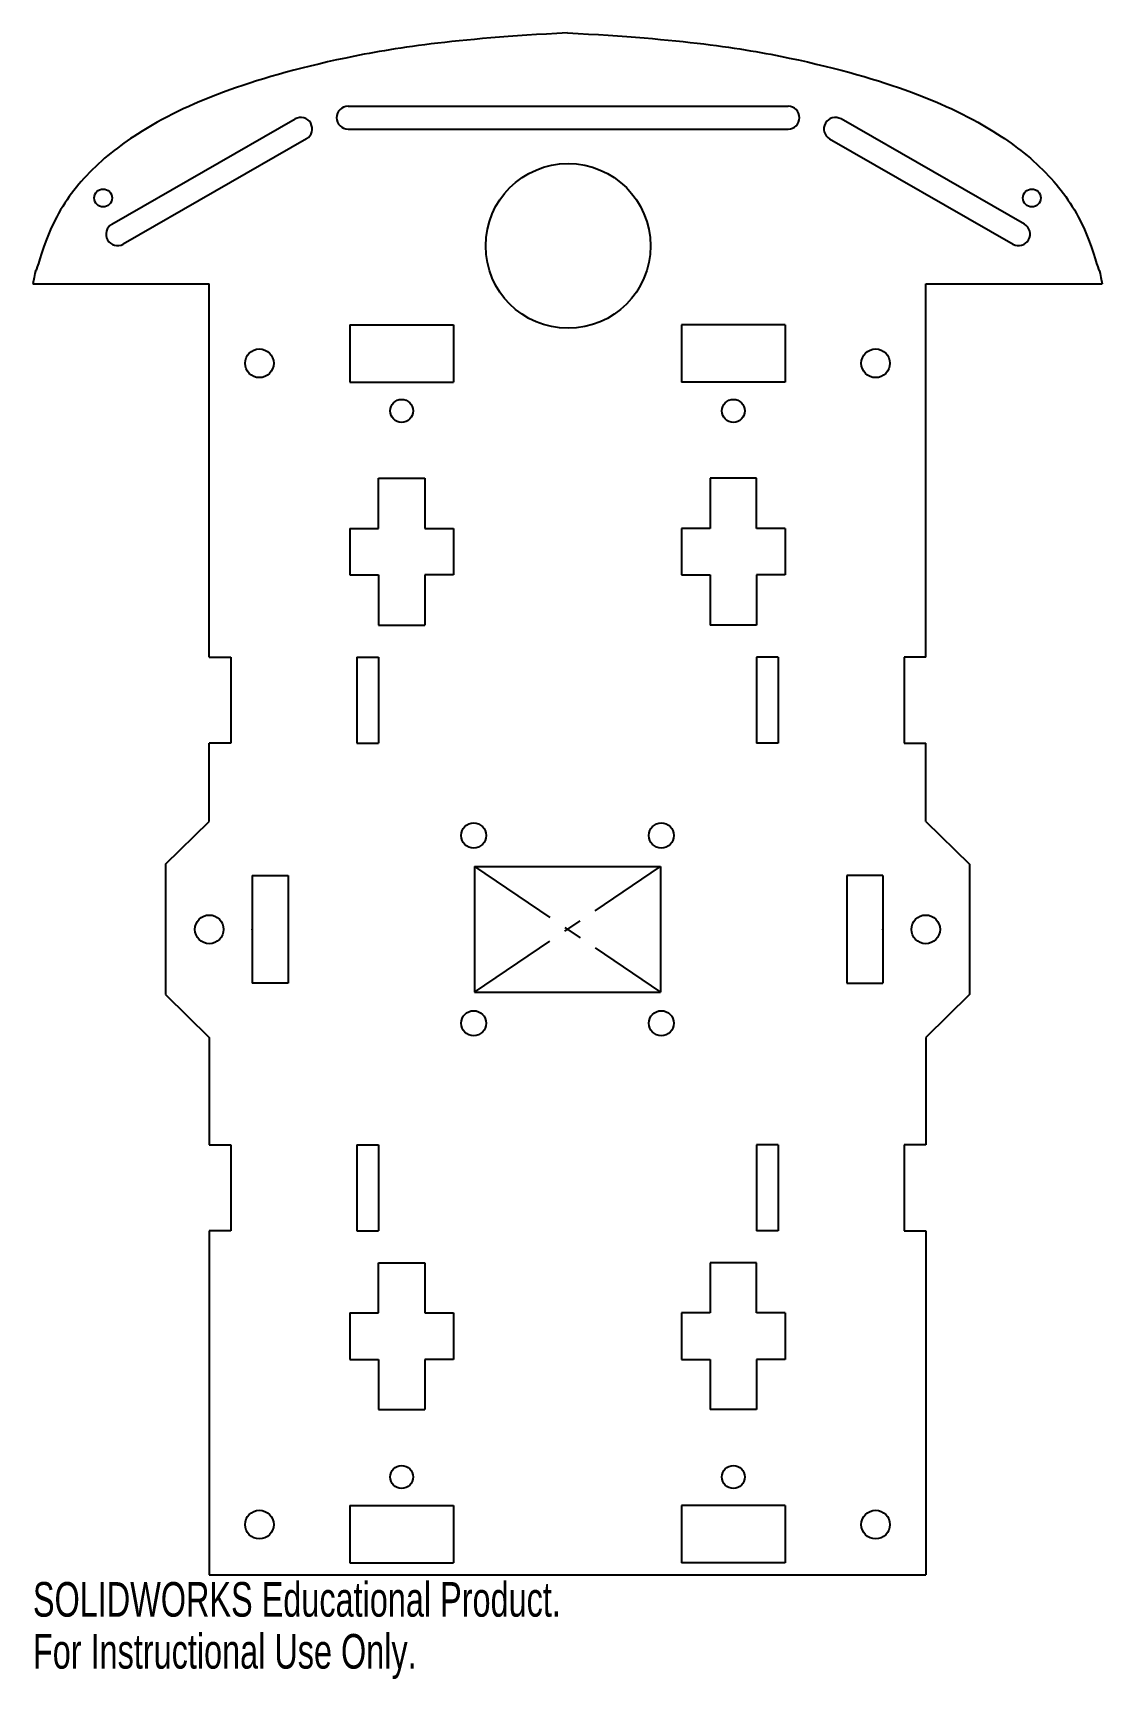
# Model space of a CAD drawing. Header units: millimetres. Extents: x -75 to 75, y -105 to 125.
import ezdxf

# ---------------------------------------------------------------- set-up
doc = ezdxf.new("R2010")
doc.units = ezdxf.units.MM
doc.header["$PDSIZE"] = -1
doc.linetypes.add('CENTERX2', pattern=[20.32, 12.7, -2.54, 2.54, -2.54])
doc.styles.add('SLDTEXTSTYLE0', font='TXT', dxfattribs={"width": 0.7})

msp = doc.modelspace()

# ---------------------------------------------------------------- linework, layer by layer
at = {"color": 7, "linetype": 'Continuous'}
for p, q in [((-30.62, 114.88), (30.78, 114.88)), ((-63.61, 98.41), (-38.02, 113.1)), ((63.77, 98.41), (38.18, 113.1)), ((-36.43, 110.32), (-62.02, 95.64)), ((-30.62, 111.68), (30.78, 111.68)), ((36.59, 110.32), (62.18, 95.64)), ((-74.61, 90.07), (-50, 90.07)), ((-50, 38), (-50, 90.07)), ((50, 38), (50, 90.07)), ((50, 90.07), (74.61, 90.07)), ((-30.4, 84.36), (-30.4, 76.36)), ((-30.4, 84.36), (-15.9, 84.36)), ((-15.9, 84.36), (-15.9, 76.36)), ((15.9, 84.36), (15.9, 76.36)), ((30.4, 84.36), (15.9, 84.36)), ((30.4, 84.36), (30.4, 76.36)), ((-30.4, 76.36), (-15.9, 76.36)), ((30.4, 76.36), (15.9, 76.36)), ((-26.4, 55.96), (-26.4, 62.96)), ((-26.4, 62.96), (-19.9, 62.96)), ((-19.9, 62.96), (-19.9, 55.96)), ((19.9, 62.96), (19.9, 55.96)), ((26.4, 62.96), (19.9, 62.96)), ((26.4, 55.96), (26.4, 62.96)), ((-30.4, 55.96), (-26.4, 55.96)), ((-30.4, 55.96), (-30.4, 49.46)), ((-19.9, 55.96), (-15.9, 55.96)), ((-15.9, 55.96), (-15.9, 49.46)), ((15.9, 55.96), (15.9, 49.46)), ((19.9, 55.96), (15.9, 55.96)), ((30.4, 55.96), (26.4, 55.96)), ((30.4, 55.96), (30.4, 49.46)), ((-30.4, 49.46), (-26.4, 49.46)), ((-26.4, 49.46), (-26.4, 42.46)), ((-15.9, 49.46), (-19.9, 49.46)), ((-19.9, 49.46), (-19.9, 42.46)), ((15.9, 49.46), (19.9, 49.46)), ((19.9, 49.46), (19.9, 42.46)), ((26.4, 49.46), (26.4, 42.46)), ((30.4, 49.46), (26.4, 49.46)), ((-26.4, 42.46), (-19.9, 42.46)), ((26.4, 42.46), (19.9, 42.46)), ((-50, 38), (-47, 38)), ((-47, 38), (-47, 26)), ((-29.4, 38), (-26.4, 38)), ((-29.4, 38), (-29.4, 26)), ((-26.4, 38), (-26.4, 26)), ((26.4, 38), (26.4, 26)), ((29.4, 38), (26.4, 38)), ((29.4, 38), (29.4, 26)), ((50, 38), (47, 38)), ((47, 38), (47, 26)), ((-50, 15.07), (-50, 26)), ((-47, 26), (-50, 26)), ((-29.4, 26), (-26.4, 26)), ((29.4, 26), (26.4, 26)), ((47, 26), (50, 26)), ((50, 15.07), (50, 26)), ((-56.13, 9.09), (-50, 15.07)), ((50, 15.07), (56.13, 9.09)), ((-56.13, 9.09), (-56.13, -9.09)), ((-44, 7.5), (-44, -7.5)), ((-44, 7.5), (-39, 7.5)), ((-39, 7.5), (-39, -7.5)), ((-13, 8.75), (13, 8.75)), ((-13, 8.75), (-13, -8.75)), ((13, 8.75), (13, -8.75)), ((39, 7.5), (39, -7.5)), ((44, 7.5), (39, 7.5)), ((44, 7.5), (44, -7.5)), ((56.13, 9.09), (56.13, -9.09)), ((-56.13, -9.09), (-50, -15.07)), ((-39, -7.5), (-44, -7.5)), ((-13, -8.75), (13, -8.75)), ((39, -7.5), (44, -7.5)), ((56.13, -9.09), (50, -15.07)), ((-50, -15.07), (-50, -30.07)), ((50, -15.07), (50, -30.07)), ((-50, -30.07), (-47, -30.07)), ((-47, -30.07), (-47, -42.07)), ((-29.4, -30.07), (-26.4, -30.07)), ((-29.4, -30.07), (-29.4, -42.07)), ((-26.4, -30.07), (-26.4, -42.07)), ((26.4, -30.07), (26.4, -42.07)), ((29.4, -30.07), (26.4, -30.07)), ((29.4, -30.07), (29.4, -42.07)), ((47, -30.07), (47, -42.07)), ((50, -30.07), (47, -30.07)), ((-47, -42.07), (-50, -42.07)), ((-50, -42.07), (-50, -90.07)), ((-29.4, -42.07), (-26.4, -42.07)), ((29.4, -42.07), (26.4, -42.07)), ((47, -42.07), (50, -42.07)), ((50, -42.07), (50, -90.07)), ((-26.4, -53.53), (-26.4, -46.53)), ((-26.4, -46.53), (-19.9, -46.53)), ((-19.9, -46.53), (-19.9, -53.53)), ((19.9, -46.53), (19.9, -53.53)), ((26.4, -46.53), (19.9, -46.53)), ((26.4, -53.53), (26.4, -46.53)), ((-30.4, -53.53), (-26.4, -53.53)), ((-30.4, -53.53), (-30.4, -60.03)), ((-19.9, -53.53), (-15.9, -53.53)), ((-15.9, -53.53), (-15.9, -60.03)), ((15.9, -53.53), (15.9, -60.03)), ((19.9, -53.53), (15.9, -53.53)), ((30.4, -53.53), (26.4, -53.53)), ((30.4, -53.53), (30.4, -60.03)), ((-30.4, -60.03), (-26.4, -60.03)), ((-26.4, -60.03), (-26.4, -67.03)), ((-15.9, -60.03), (-19.9, -60.03)), ((-19.9, -60.03), (-19.9, -67.03)), ((15.9, -60.03), (19.9, -60.03)), ((19.9, -60.03), (19.9, -67.03)), ((26.4, -60.03), (26.4, -67.03)), ((30.4, -60.03), (26.4, -60.03)), ((-26.4, -67.03), (-19.9, -67.03)), ((26.4, -67.03), (19.9, -67.03)), ((-30.4, -80.43), (-15.9, -80.43)), ((-30.4, -80.43), (-30.4, -88.43)), ((-15.9, -80.43), (-15.9, -88.43)), ((15.9, -80.43), (15.9, -88.43)), ((30.4, -80.43), (15.9, -80.43)), ((30.4, -80.43), (30.4, -88.43)), ((-30.4, -88.43), (-15.9, -88.43)), ((30.4, -88.43), (15.9, -88.43)), ((-50, -90.07), (50, -90.07))]:
    msp.add_line(p, q, dxfattribs=at)
at = {"color": 7, "linetype": 'CENTERX2'}
for p, q in [((-13, 8.75), (13, -8.75)), ((-13, -8.75), (13, 8.75))]:
    msp.add_line(p, q, dxfattribs=at)
at = {"color": 7, "linetype": 'Continuous'}
for centre, radius in [((0.08, 95.38), 11.5), ((-64.81, 102.07), 1.25), ((64.81, 102.07), 1.25), ((-43, 79), 2), ((43, 79), 2), ((-23.15, 72.36), 1.6), ((23.15, 72.36), 1.6), ((-13.1, 13.1), 1.75), ((13.1, 13.1), 1.75), ((-50, 0), 2), ((50, 0), 2), ((-13.1, -13.1), 1.75), ((13.1, -13.1), 1.75), ((-23.15, -76.43), 1.6), ((23.15, -76.43), 1.6), ((-43, -83.07), 2), ((43, -83.07), 2)]:
    msp.add_circle(centre, radius, dxfattribs=at)
for centre, start, end in [((-30.62, 113.28), 90, 270), ((30.78, 113.28), 270, 90), ((-37.23, 111.71), 299.8547, 119.8547), ((37.38, 111.71), 60.1453, 240.1453), ((-62.81, 97.02), 119.8547, 299.8547), ((62.97, 97.02), 240.1453, 60.1453)]:
    msp.add_arc(centre, 1.6, start, end, dxfattribs=at)
for points in [[(0, 125.11), (-16.12, 124.28), (-32.75, 121.67), (-48.69, 116.99), (-59.05, 112.04), (-67.11, 105.87), (-72.33, 98.52), (-74.61, 90.07), (-74.06, 92.97), (-74.61, 90.07)], [(0, 125.11), (16.12, 124.28), (32.75, 121.67), (48.69, 116.99), (59.05, 112.04), (67.11, 105.87), (72.33, 98.52), (74.61, 90.07), (74.06, 92.97), (74.61, 90.07)]]:
    msp.add_open_spline(points, degree=3, knots=[0, 0, 0, 0, 0.181425, 0.370599, 0.557235, 0.686273, 0.800329, 0.901611, 1, 1, 1, 1], dxfattribs=at)
for p in [(-44, 0), (0, 0), (44, 0)]:
    msp.add_point(p, dxfattribs=at)

# ---------------------------------------------------------------- texts
at = {"color": 7, "linetype": 'Continuous', "char_height": 4.8336, "attachment_point": 1, "style": 'SLDTEXTSTYLE0'}
for s, insert in [('SOLIDWORKS Educational Product.', (-74.61, -91.09)), ('For Instructional Use Only.', (-74.61, -98.34))]:
    msp.add_mtext(s, dxfattribs=dict(at, insert=insert))

doc.saveas('drawing.dxf')
